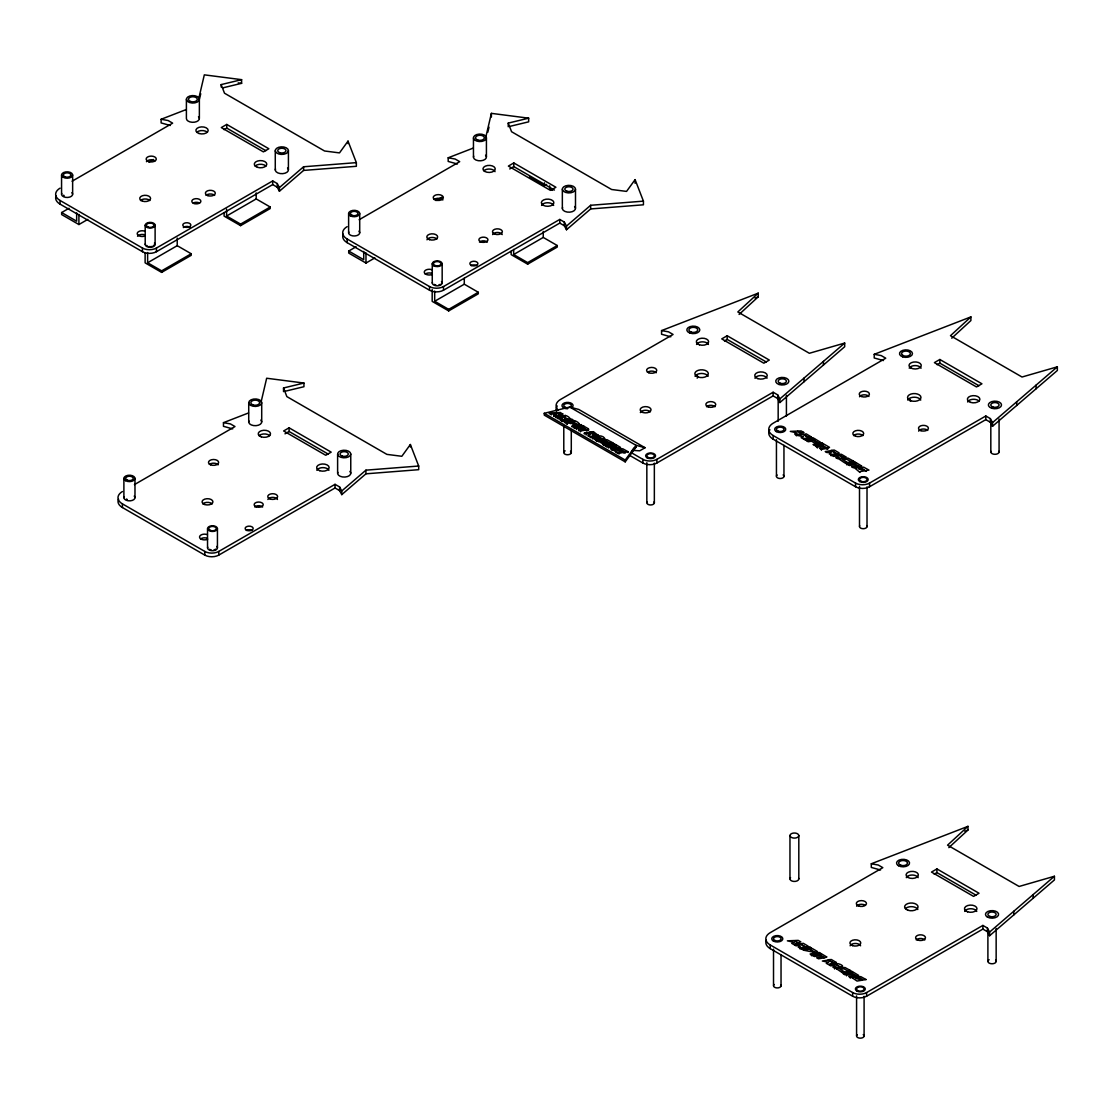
<?xml version="1.0" encoding="UTF-8"?>
<svg xmlns="http://www.w3.org/2000/svg" width="1113" height="1113" viewBox="0 0 1113 1113"><rect width="100%" height="100%" fill="white"/><g stroke="black" fill="none" stroke-linecap="round" stroke-linejoin="round"><path stroke-width="1.5" d="M562.413 419.225L561.286 417.472L558.058 418.001L556.277 416.972L556.277 417.834M198.768 98.542L204.319 74.849L241.604 79.663L241.604 83.322L222.753 87.871M199.561 98.82L200.743 93.742M261.11 401.932L266.661 378.239L303.946 383.053L303.946 386.712L285.095 391.261M485.825 137.052L491.389 113.359L528.661 118.173L528.661 121.832L509.824 126.381M487.814 132.252L489.01 127.174M562.635 415.914L568.353 420.074C572.903 419.392 567.421 415.636 565.293 415.469L562.635 415.914L562.635 416.763L566.92 419.253M573.306 422.94L577.605 425.416C582.155 424.721 576.673 420.964 574.545 420.811L571.873 421.257L571.873 422.105M588.554 430.23L588.443 428.825L583.782 426.154L581.125 426.599L585.41 429.924M598.168 435.336L593.382 431.691L590.307 431.9L590.307 432.748M604.721 439.552C605.249 436.379 599.754 435.392 597.278 435.92L597.278 436.783L603.691 439.969M619.468 449.082L620.498 448.664L620.372 447.273L615.726 444.588L613.068 445.033L617.353 448.372M605.124 440.845L601.952 441.388L601.952 442.237L605.124 441.708L605.124 440.845L603.343 439.816L598.363 441.138L603.19 444.059L605.82 443.628L605.82 444.477M620.915 450.821L619.12 448.929L614.139 450.25L619.023 453.2L624.115 452.365L624.115 453.214M60.074 188.153A15.095 8.709 0 0 0 60.074 200.479L142.464 248.046A9.878 5.704 0 0 0 156.432 248.046L272.699 180.932L277.262 183.562L277.262 187.221L279.419 191.241L303.599 170.428L356.355 166.296L356.355 162.637L348.021 141.114L339.493 152.898L324.551 150.992L224.506 93.214L221.181 84.588L241.604 79.663M122.416 491.543A15.095 8.709 0 0 0 122.416 503.869L204.792 551.436A9.878 5.704 0 0 0 218.774 551.436L335.041 484.322L339.604 486.951L339.604 490.61L341.761 494.631L365.94 473.818L418.697 469.686L418.697 466.027L410.363 444.504L401.835 456.288L386.893 454.382L286.848 396.604L283.523 387.978L303.946 383.053M347.131 226.662A15.095 8.709 0 0 0 347.131 238.989L429.521 286.556A9.878 5.704 0 0 0 443.489 286.556L559.756 219.442L564.319 222.071L564.319 225.73L566.489 229.751L590.669 208.938L643.425 204.806L643.425 201.147L635.092 179.624L626.549 191.408L611.621 189.502L511.577 131.724L508.251 123.098L528.661 118.173M645.053 447.732L578.76 409.459L569.745 407.052L544.257 413.299L544.257 415.121L625.214 461.867L625.214 460.045L636.052 445.325L645.053 447.732L639.711 450.807L632.212 450.334M625.214 461.867L636.052 447.148L636.052 445.325L569.745 407.052M739.088 314.45L758.231 296.823L758.231 293.164L737.822 311.96L809.36 353.28L844.697 343.068L844.697 346.727L779.865 402.558L777.695 398.537L777.695 394.878L773.132 392.235L656.865 459.363A9.878 5.704 0 0 1 642.897 459.363L630.918 452.448M951.754 338.185L970.898 320.558L970.898 316.899L950.474 335.695L1022.026 377.015L1057.35 366.817L1057.35 370.476L992.518 426.293L990.361 422.272L990.361 418.613L985.798 415.984L869.531 483.098A9.878 5.704 0 0 1 855.563 483.098L773.173 435.531A15.095 8.709 0 0 1 773.173 423.204L885.753 358.205L881.19 355.576L874.22 354.324L874.22 357.983L883.472 360.556M948.833 847.633L967.976 830.006L967.976 826.347L947.553 845.157L1019.105 886.463L1054.428 876.265L1054.428 879.924L989.596 935.741L987.44 931.72L987.44 928.061L982.876 925.432L866.61 992.559A9.878 5.704 0 0 1 852.641 992.559L770.252 944.979A15.095 8.709 0 0 1 770.252 932.652L882.832 867.667L878.268 865.024L871.298 863.771L871.298 867.43L880.55 870.004M279.419 191.241L279.419 187.582L303.599 166.769L356.355 162.637M566.489 229.751L566.489 226.092L590.669 205.279L643.425 201.147M341.761 494.631L341.761 490.972L365.94 470.159L418.697 466.027M779.865 402.558L779.865 398.899L844.697 343.068M992.518 426.293L992.518 422.634L1057.35 366.817M989.596 935.741L989.596 932.082L1054.428 876.265M562.413 418.377L560.229 420.102L562.079 421.173L565.001 420.213L565.001 419.351L567.825 419.309L567.825 420.171M570.065 418.697L568.353 419.225M579.317 424.039L577.605 424.554L571.873 421.257M588.554 429.368L586.843 429.896L581.125 426.599M598.126 434.891L596.415 435.42L590.307 431.9M604.721 438.703L603.009 439.232L597.278 435.92M620.498 447.816L618.786 448.344L613.068 445.033M72.081 181.224L172.654 123.153L168.091 120.524L161.121 119.272L161.121 122.931L170.372 125.491M87.788 219.4L78.912 224.534L61.646 214.572L61.646 212.541L69.048 208.27M148.947 162.067L153.385 159.507M226.746 124.433L221.292 127.578L263.405 151.883L268.845 148.752L226.746 124.433L226.746 128.092L265.84 150.672M224.019 129.665L226.746 128.092M56.165 195.721A15.095 8.709 0 0 0 60.074 204.138L142.464 251.705A9.878 5.704 0 0 0 156.432 251.705L272.699 184.591L277.262 187.221M226.593 209.202L226.593 216.019L256.199 198.921L270.209 207.018L270.209 208.548L240.603 225.647L224.089 216.117L224.089 212.722M147.626 252.54L147.626 262.765L177.217 245.681L191.227 253.764L191.227 255.308L161.635 272.393L145.121 262.863L145.121 252.707M226.593 216.019L240.603 224.103L270.209 207.018M147.626 262.765L161.635 270.849L191.227 253.764M359.137 219.734L459.711 161.663L455.147 159.034L448.191 157.782L448.191 161.441L457.429 164.001M374.858 257.91L365.982 263.044L348.717 253.082L348.717 251.051L356.118 246.78M436.018 200.577L441.931 197.154M513.803 162.943L508.363 166.087L550.462 190.393L555.916 187.262L513.803 162.943L513.803 166.602L554.413 190.045M509.726 168.953L513.803 166.602M529.371 176.981L544.452 185.69L546.622 184.438M343.235 234.231A15.095 8.709 0 0 0 347.131 242.648L429.521 290.215A9.878 5.704 0 0 0 443.489 290.215L559.756 223.101L564.319 225.73M513.663 249.409L513.663 254.529L543.255 237.431L557.265 245.528L557.265 247.058L527.659 264.157L511.159 254.627L511.159 251.232M434.682 291.05L434.682 301.275L464.288 284.191L478.298 292.274L478.298 293.818L448.692 310.903L432.178 301.373L432.178 289.533M134.423 484.614L234.996 426.543L230.433 423.914L223.463 422.662L223.463 426.321L232.714 428.881M513.663 254.529L527.659 262.612L557.265 245.528M434.682 301.275L448.692 309.358L478.298 292.274M289.088 427.823L283.634 430.968L325.747 455.273L331.187 452.142L289.088 427.823L289.088 431.482L328.182 454.062M284.998 433.833L289.088 431.482M118.507 499.111A15.095 8.709 0 0 0 122.416 507.528L204.792 555.095A9.878 5.704 0 0 0 218.774 555.095L335.041 487.981L339.604 490.61M727.179 335.75L721.739 338.895L763.852 363.2L769.292 360.056L727.179 335.75L727.179 339.409L766.287 361.989M724.466 340.981L727.179 339.409M633.38 448.692L636.052 447.148M629.415 455.245L642.897 463.022A9.878 5.704 0 0 0 656.865 463.022L773.132 395.894L777.695 398.537M939.845 359.485L934.391 362.629L976.504 386.948L981.944 383.804L939.845 359.485L939.845 363.144L978.939 385.724M937.118 364.716L939.845 363.144M769.904 429.688A15.095 8.709 0 0 0 773.173 439.19L855.563 486.757A9.878 5.704 0 0 0 869.531 486.757L985.798 419.643L990.361 422.272M936.923 868.933L931.484 872.077L973.583 896.396L979.023 893.252L936.923 868.933L936.923 872.592L976.018 895.172M934.197 874.164L936.923 872.592M766.342 940.221A15.095 8.709 0 0 0 770.252 948.638L852.641 996.218A9.878 5.704 0 0 0 866.61 996.218L982.876 929.091L987.44 931.72M565.001 419.351L562.079 420.324L560.229 419.253M592.297 436.769L595.886 436.366L595.886 435.517L590.14 436.533L588.262 435.447L588.262 436.296M161.121 119.272L186.205 109.561M448.191 157.782L473.275 148.071M223.463 422.662L248.547 412.951M670.805 336.808L661.567 334.248L661.567 330.589L758.231 293.164M755.045 298.061L758.231 296.823M874.22 354.324L970.898 316.899M871.298 863.771L967.976 826.347M964.79 831.244L967.976 830.006M553.718 416.359L553.718 415.497L555.596 416.582L560.242 414.94L560.242 415.789M558.698 416.345L555.596 417.445L555.596 416.582M796.532 434.988L801.179 433.333L797.284 431.093L790.3 431.385L797.228 432.999L794.654 433.903L796.532 435.837M798.258 942.781L793.611 944.436L791.733 943.351L794.306 942.447L787.378 940.833L794.362 940.541L798.258 943.643M560.66 414.787L562.802 414.036L560.66 415.636L556.987 412.659L559.436 414.926M798.675 942.628L800.804 941.876L798.216 940.388L795.002 940.513L798.675 943.49M553.718 415.497L556.291 414.593L556.291 415.455L555.109 413.911L551.255 414.078L549.363 412.979L549.363 413.841M588.262 435.447L590.502 434.446L584.339 433.18L584.339 434.028M588.165 430.467L586.843 430.745L586.843 429.896M836.809 453.909L831.091 450.612L825.262 451.572L827.056 452.601L830.27 452.073L831.411 452.977L829.199 453.84L831.077 454.925L833.999 453.965L836.809 453.909L836.809 454.772M805.826 947.163L800.108 943.852L794.279 944.826L796.073 945.855L799.287 945.327L800.428 946.217L798.23 947.107L800.094 948.179L803.016 947.205L805.826 947.163L805.826 948.012M556.277 416.972L562.093 416.012L567.825 419.309M562.872 421.632L562.872 420.784L568.687 419.81L570.482 420.839L570.482 421.702L567.56 422.189M569.216 420.575L569.216 419.726L571.887 419.281L573.668 421.159M562.872 420.784L564.653 421.813L570.482 420.839M569.216 419.726L571.011 420.756L573.668 420.311M565.515 422.314L567.31 424.192L565.515 422.314L571.345 421.34L577.063 424.651L577.063 425.5L573.39 425.319M572.11 426.975L572.11 426.112L577.939 425.152L579.72 427.03L577.939 425.152M578.468 425.055L580.249 426.947L578.468 425.055L581.139 424.61L582.92 426.502M572.11 426.112L573.905 427.155L579.72 426.182M580.249 426.084L582.92 425.653M574.767 428.505L574.767 427.656L580.596 426.682L582.377 428.575M575.351 427.768L578.273 427.281M574.767 427.656L576.548 428.686L582.377 427.712M578.704 430.773L578.704 429.924L584.534 428.95L586.314 430.842M578.704 429.924L580.485 430.954L586.314 429.994M584.339 433.18L590.154 432.206L595.886 435.517M590.933 437.84L590.933 436.978L596.749 436.018L602.481 440.178L596.749 436.018M601.02 440.414L596.651 441.138L594.871 439.259L596.651 440.289L602.481 439.315M603.872 440.581L603.872 439.732L609.534 443.002L612.206 442.557L612.206 443.405M604.053 444.56L609.882 443.586L611.663 445.478L605.834 446.452L604.053 444.56L604.053 445.409M610.411 443.503L613.082 443.057L614.863 444.936L612.192 445.381L610.411 443.503L610.411 444.351M605.834 445.59L611.663 444.63M612.192 444.532L614.863 444.087M606.71 446.953L606.71 446.09L612.54 445.13L614.32 447.009L612.54 445.13M606.71 446.09L608.491 447.12L614.32 446.16M609.952 447.732L612.86 447.259M610.647 448.372L612.428 450.25L610.647 448.372L616.477 447.398L618.258 449.29M612.428 449.402L618.258 448.428M613.889 450.014L616.797 449.527M620.915 449.958L617.757 450.487L619.899 451.725L622.334 451.322L622.334 452.184M628.052 451.697L622.807 448.803L619.663 448.845L625.381 452.142L628.052 451.697L628.052 452.56M811.405 439.245L805.589 440.205L803.795 439.176L809.624 438.216L811.405 440.094M811.934 439.148L814.605 438.703L812.824 437.673L810.153 438.119L811.934 440.011M817.999 443.044L812.281 439.746L806.452 440.706L808.233 441.75L811.46 441.207L814.591 442.974L817.999 443.044L817.999 443.906M812.81 439.649L815.467 439.204L820.351 442.153L818.528 442.96L812.81 439.649L812.81 440.511M817.485 447.078L823.314 446.118L821.519 445.089L815.704 446.049L817.485 447.941M827.251 448.386L825.456 447.356L819.641 448.33L821.422 449.36L827.251 448.386L827.251 449.249M852.6 463.022L850.805 461.992L844.99 462.952L846.77 463.996L852.6 463.022L852.6 463.871M853.128 462.925L855.786 462.493L854.005 461.45L851.348 461.895L853.128 463.787M866.317 470.549L868.975 470.103L863.744 467.21L860.586 467.237L866.317 471.397M811.906 954.996L817.735 954.036L815.94 953.006L810.125 953.966L811.906 955.858M818.264 953.938L820.935 953.493L819.14 952.464L816.483 952.909L818.264 954.801M840.482 967.169L834.764 963.858L828.935 964.832L830.729 965.861L833.943 965.333L836.1 966.571L832.872 967.1L834.667 968.129L840.482 967.169L840.482 968.018M843.849 973.444L849.678 972.47L847.883 971.44L842.068 972.414L843.849 974.292M850.207 972.386L852.878 971.941L851.083 970.912L848.426 971.357L850.207 973.235M844.725 973.945L850.541 972.971L852.335 974L846.506 974.974L844.725 973.945L844.725 974.793M851.069 972.887L853.741 972.442L858.624 975.391L856.801 976.184L851.069 972.887L851.069 973.736M850.443 977.242L856.273 976.282L854.478 975.252L848.663 976.212L850.443 978.104M562.441 419.1L561.286 418.321L558.058 418.864L558.058 418.001M567.31 423.343L570.524 422.815L573.654 424.582L577.063 424.651M590.933 436.978L592.714 438.007L595.942 437.479L598.084 438.717L594.871 439.259M603.872 439.732L607.03 439.705L612.206 442.557M859.959 471.606L865.051 470.757L858.68 468.879L861.838 468.364L860.057 467.335L855.187 468.378L859.959 472.455M827.78 448.302L829.533 447.356L824.719 444.546L822.048 444.991L827.78 449.151M837.352 453.826L839.105 452.88L834.305 450.083L831.244 450.292L838.033 454.563M806.369 947.066L808.121 946.133L803.308 943.323L800.637 943.768L806.369 947.928M815.606 952.408L817.373 951.476L812.56 948.666L809.888 949.097L816.288 953.159M815.078 952.505L803.53 950.168L809.36 949.194L815.078 953.354M841.025 967.072C846.186 966.307 837.379 962.508 835.293 963.775L841.025 967.934M549.363 412.979L556.347 412.686L560.242 414.94M556.987 412.659L560.215 412.533L562.802 414.036M238.21 82.891L241.604 83.322M661.567 330.589L668.523 331.841L673.087 334.47L560.507 399.47A15.095 8.709 0 0 0 558.114 409.987M552.577 190.379L549.683 188.709L549.683 185.857M348.717 251.051L363.728 259.719L363.728 251.427M591.532 433.458L595.191 435.573M605.291 441.402L609.534 443.85L609.534 443.002M621.082 450.515L624.115 452.365M566.392 419.337L562.093 416.012M572.778 423.023L577.063 425.5M555.109 413.911L556.291 414.593M601.952 441.388L605.82 443.628M615.545 452.045L617.868 453.381M544.257 413.299L625.214 460.045M61.646 212.541L76.658 221.209L76.658 212.917M990.361 418.613L992.518 422.634M777.695 394.878L779.865 398.899M987.44 928.061L989.596 932.082M564.319 222.071L566.489 226.092M277.262 183.562L279.419 187.582M339.604 486.951L341.761 490.972M1036.078 385.126L1036.078 388.785M1033.156 894.588L1033.156 898.247M1016.698 401.821L1016.698 405.48M1013.776 911.269L1013.776 914.928M999.071 419.003L999.071 451.934M996.149 928.451L996.149 961.382M990.82 420.728L990.82 451.934M987.899 931.915L987.899 961.382M985.798 415.984L985.798 419.643M982.876 925.432L982.876 929.091M869.531 483.098L869.531 486.757M867.013 486.868L867.013 526.727M866.61 992.559L866.61 996.218M864.091 996.316L864.091 1036.175M859.5 486.464L859.5 526.324M856.801 976.184L856.801 977.047M856.579 995.912L856.579 1035.772M855.563 483.098L855.563 486.757M852.641 992.559L852.641 996.218M846.77 463.996L846.77 464.844M846.506 974.974L846.506 975.823M834.667 968.129L834.667 968.992M831.077 454.925L831.077 455.774M823.425 361.391L823.425 365.05M821.422 449.36L821.422 450.209M818.528 442.96L818.528 443.809M812.281 439.746L812.281 440.595M804.045 378.072L804.045 381.731M800.094 948.179L800.094 949.027M798.814 835.557A4.424 2.56 0 0 1 792.178 837.769A4.424 2.56 0 0 1 792.178 833.345A4.424 2.56 0 0 1 798.814 835.557L798.814 878.88M789.966 835.557L789.966 878.88M786.418 395.254L786.418 416.053M783.955 445.339L783.955 476.531M781.034 954.787L781.034 985.993M778.168 398.732L778.168 421.257M776.443 439.691L776.443 476.086M773.521 949.139L773.521 985.534M773.132 392.235L773.132 395.894M773.173 435.531L773.173 439.19M770.252 944.979L770.252 948.638M656.865 459.363L656.865 463.022M654.347 463.133L654.347 502.993M646.834 462.716L646.834 502.575M642.897 459.363L642.897 463.022M635.092 179.624L635.092 183.283M625.381 452.142L625.381 452.991M619.899 451.725L619.899 452.588M619.023 453.2L619.023 454.062M618.786 448.344L618.786 449.193M616.477 447.398L616.477 448.247M615.726 444.588L615.726 445.45M614.251 449.986L614.251 450.835M613.082 443.057L613.082 443.906M609.882 443.586L609.882 444.449M608.491 447.12L608.491 447.983M603.19 444.059L603.19 444.908M603.009 439.232L603.009 440.08M598.474 440.873L598.474 441.722M596.651 440.289L596.651 441.138M596.415 435.42L596.415 436.282M595.942 437.479L595.942 438.341L592.714 438.87L592.714 438.007M593.382 431.691L593.382 432.54M593.062 435.559L593.062 436.407M590.669 205.279L590.669 208.938M590.14 436.533L590.14 437.381M589.347 433.68L589.347 434.529M586.12 434.209L586.12 435.058M584.534 428.95L584.534 429.813M583.782 426.154L583.782 427.002M581.139 424.61L581.139 425.472M580.596 426.682L580.596 427.545M580.485 430.954L580.485 431.816M577.605 424.554L577.605 425.416M576.548 428.686L576.548 429.535M575.491 189.14A6.581 3.798 0 0 1 565.627 192.424A6.581 3.798 0 0 1 565.627 185.857A6.581 3.798 0 0 1 575.491 189.14L575.491 208.395M574.545 420.811L574.545 421.66M573.905 427.155L573.905 428.004M571.887 419.281L571.887 420.13M571.345 421.34L571.345 422.203M571.289 430.272L571.289 452.796M571.011 420.756L571.011 421.604M570.524 422.815L570.524 423.663M568.687 419.81L568.687 420.672M565.293 415.469L565.293 416.332M564.653 421.813L564.653 422.662M563.79 426.349L563.79 452.351M562.343 189.14L562.343 208.395M562.079 420.324L562.079 421.173M561.286 417.472L561.286 418.321M560.215 412.533L560.215 413.396M559.756 219.442L559.756 223.101M556.347 412.686L556.347 413.549M551.255 414.078L551.255 414.926M544.452 182.838L544.452 185.69M543.255 231.434L543.255 237.431M527.659 262.612L527.659 264.157M508.251 123.098L508.251 126.757M491.389 113.359L491.389 117.018M486.423 137.817A6.483 3.742 0 0 1 476.698 141.059A6.483 3.742 0 0 1 476.698 134.576A6.483 3.742 0 0 1 486.423 137.817L486.423 157.072M473.456 137.817L473.456 157.072M464.288 278.18L464.288 284.191M448.692 309.358L448.692 310.903M443.489 286.556L443.489 290.215M442.167 263.739L442.167 282.994M432.261 263.739L432.261 282.994M429.521 286.556L429.521 290.215M410.363 444.504L410.363 446.953M365.982 252.929L365.982 263.044M365.94 470.159L365.94 473.818M359.708 213.515L359.708 232.77M350.762 454.021A6.581 3.798 0 0 1 340.898 457.304A6.581 3.798 0 0 1 340.898 450.737A6.581 3.798 0 0 1 350.762 454.021L350.762 473.275M348.619 213.529L348.619 232.798M348.021 141.114L348.021 143.563M347.131 238.989L347.131 242.648M337.615 454.021L337.615 473.275M335.041 484.322L335.041 487.981M303.599 166.769L303.599 170.428M288.42 150.631A6.581 3.798 0 0 1 278.556 153.914A6.581 3.798 0 0 1 278.556 147.347A6.581 3.798 0 0 1 288.42 150.631L288.42 169.886M283.523 387.978L283.523 391.637M275.273 150.631L275.273 169.886M272.699 180.932L272.699 184.591M261.708 402.697L261.708 421.952M256.199 192.925L256.199 198.921M248.728 402.697L248.728 421.952M240.603 224.103L240.603 225.647M221.181 84.588L221.181 87.037M218.774 551.436L218.774 555.095M217.438 528.619A4.953 2.866 0 0 1 210.009 531.096A4.953 2.866 0 0 1 210.009 526.143A4.953 2.866 0 0 1 217.438 528.619L217.438 547.874M207.533 528.619L207.533 547.874M204.792 551.436L204.792 555.095M199.366 99.307A6.483 3.742 0 0 1 189.641 102.549A6.483 3.742 0 0 1 189.641 96.066A6.483 3.742 0 0 1 199.366 99.307L199.366 118.562M186.4 99.307L186.4 118.562A6.483 3.742 0 0 0 194.552 122.18A6.483 3.742 0 0 0 198.49 116.698M177.217 238.057L177.217 245.681M161.635 270.849L161.635 272.393M156.432 248.046L156.432 251.705M155.11 225.229A4.953 2.866 0 0 1 147.681 227.706A4.953 2.866 0 0 1 147.681 222.753A4.953 2.866 0 0 1 155.11 225.229L155.11 244.484M145.205 225.229L145.205 244.484M142.464 248.046L142.464 251.705M134.979 478.395L134.979 497.65M123.891 478.409L123.891 497.678M122.416 503.869L122.416 507.528M78.912 214.419L78.912 224.534M72.637 175.005L72.637 194.26M61.563 175.019L61.563 194.288M60.074 200.479L60.074 204.138M906.302 877.656A6.135 3.534 0 0 1 912.215 875.027A6.135 3.534 0 0 1 918.142 877.656M964.693 911.422A6.247 3.603 0 0 1 970.731 908.737A6.247 3.603 0 0 1 976.769 911.422M856.62 906.205A5.064 2.922 0 0 1 865.26 905.3M916.236 939.901A4.953 2.866 0 0 1 924.82 939.901M850.109 945.786A5.426 3.13 0 0 1 855.341 943.462A5.426 3.13 0 0 1 860.586 945.786M905.509 908.598A6.72 3.882 0 0 1 912.201 906.692A6.72 3.882 0 0 1 917.822 909.53M995.606 960.185A4.132 2.379 0 0 1 994.396 963.329A4.132 2.379 0 0 1 988.859 962.912A4.132 2.379 0 0 1 989.109 959.698M863.243 1034.589A3.77 2.184 0 0 1 862.978 1037.525A3.77 2.184 0 0 1 857.886 1037.636A3.77 2.184 0 0 1 857.26 1034.714M780.728 984.866A3.77 2.184 0 0 1 776.888 987.927A3.77 2.184 0 0 1 774.217 984.49M798.661 878.227A4.424 2.56 0 0 1 793.806 881.426A4.424 2.56 0 0 1 790.55 877.614M909.224 368.208A6.135 3.534 0 0 1 915.136 365.579A6.135 3.534 0 0 1 921.063 368.208M967.614 401.96A6.247 3.603 0 0 1 972.832 399.317A6.247 3.603 0 0 1 979.064 401.097M859.542 396.757A5.064 2.922 0 0 1 864.064 394.823A5.064 2.922 0 0 1 868.905 396.492M918.67 431.148A4.953 2.866 0 0 1 922.802 429.048A4.953 2.866 0 0 1 927.741 430.453M853.574 435.573A5.426 3.13 0 0 1 862.965 435.573M907.763 400.082A6.72 3.882 0 0 1 914.246 397.202A6.72 3.882 0 0 1 920.743 400.082M998.931 451.308A4.132 2.379 0 0 1 994.952 454.313A4.132 2.379 0 0 1 990.96 451.308M909.808 399.33A4.424 2.56 0 0 1 910.253 401.264M866.679 525.614A3.77 2.184 0 0 1 863.382 528.703A3.77 2.184 0 0 1 859.709 525.767M783.121 474.931A3.77 2.184 0 0 1 782.829 477.88A3.77 2.184 0 0 1 777.723 477.964A3.77 2.184 0 0 1 777.138 475.028M259.079 435.684A6.135 3.534 0 0 1 269.694 435.684M316.857 470.298A6.247 3.603 0 0 1 322.895 467.627A6.247 3.603 0 0 1 328.933 470.298M209.397 464.413A5.064 2.922 0 0 1 218.148 464.831M267.899 499.473A4.953 2.866 0 0 1 272.685 497.358A4.953 2.866 0 0 1 277.471 499.473M254.766 506.999A4.535 2.616 0 0 1 262.612 506.999M246.321 530.47A4.007 2.309 0 0 1 251.997 530.47M200.493 538.998A4.953 2.866 0 0 1 207.421 538.358M202.803 503.911A5.426 3.13 0 0 1 212.207 503.911M207.63 539.235A4.953 2.866 0 0 1 200.952 539.012A4.953 2.866 0 0 1 200.771 535.144A4.953 2.866 0 0 1 207.421 534.699M349.885 471.383A6.581 3.798 0 0 1 345.044 477.046A6.581 3.798 0 0 1 337.837 472.302M260.832 420.088A6.483 3.742 0 0 1 256.073 425.667A6.483 3.742 0 0 1 248.95 420.978M134.228 496.05A5.537 3.2 0 0 1 130.179 500.836A5.537 3.2 0 0 1 124.086 496.843M127.23 499.431A3.77 2.184 0 0 1 126.506 499.027M216.785 546.441A4.953 2.866 0 0 1 213.139 550.712A4.953 2.866 0 0 1 207.714 547.137M215.574 549.14A3.77 2.184 0 0 1 214.058 549.85M211.178 549.919A3.77 2.184 0 0 1 209.578 549.266M483.793 170.804A6.135 3.534 0 0 1 489.901 169.065A6.135 3.534 0 0 1 495.035 171.666M541.572 205.418A6.247 3.603 0 0 1 547.61 202.747A6.247 3.603 0 0 1 553.648 205.418M434.112 199.533A5.064 2.922 0 0 1 442.863 199.95M492.628 234.593A4.953 2.866 0 0 1 497.414 232.478A4.953 2.866 0 0 1 502.2 234.593M479.48 242.119A4.535 2.616 0 0 1 487.341 242.119M471.049 265.59A4.007 2.309 0 0 1 476.712 265.59M425.222 274.118A4.953 2.866 0 0 1 432.136 273.478M426.989 239.796A5.426 3.13 0 0 1 431.524 237.5A5.426 3.13 0 0 1 436.922 239.031M432.359 274.355A4.953 2.866 0 0 1 425.681 274.132A4.953 2.866 0 0 1 425.486 270.264A4.953 2.866 0 0 1 432.136 269.819M574.6 206.503A6.581 3.798 0 0 1 569.773 212.166A6.581 3.798 0 0 1 562.566 207.421M485.56 155.208A6.483 3.742 0 0 1 480.788 160.787A6.483 3.742 0 0 1 473.679 156.098M358.956 231.17A5.537 3.2 0 0 1 354.908 235.956A5.537 3.2 0 0 1 348.8 231.963M441.499 281.561A4.953 2.866 0 0 1 437.868 285.832A4.953 2.866 0 0 1 432.428 282.257M440.289 284.26A3.77 2.184 0 0 1 438.786 284.97M435.893 285.039A3.77 2.184 0 0 1 434.307 284.385M696.557 344.46A6.135 3.534 0 0 1 702.484 341.844A6.135 3.534 0 0 1 708.411 344.46M754.962 378.225A6.247 3.603 0 0 1 760.986 375.554A6.247 3.603 0 0 1 767.024 378.225M647.488 372.34A5.064 2.922 0 0 1 656.239 372.758M706.505 406.718A4.953 2.866 0 0 1 715.075 406.718M640.365 412.589A5.426 3.13 0 0 1 644.9 410.294A5.426 3.13 0 0 1 650.298 411.838M556.611 411.546A15.095 8.709 0 0 1 557.237 405.953M567.56 408.791A5.537 3.2 0 0 1 562.176 404.77A5.537 3.2 0 0 1 570.287 402.809A5.537 3.2 0 0 1 571.47 407.845M695.096 376.347A6.72 3.882 0 0 1 701.593 373.467A6.72 3.882 0 0 1 708.077 376.347M697.155 375.582A4.424 2.56 0 0 1 697.155 378.142M654.027 501.88A3.77 2.184 0 0 1 650.729 504.968A3.77 2.184 0 0 1 647.056 502.033M570.468 451.196A3.77 2.184 0 0 1 569.912 454.257A3.77 2.184 0 0 1 564.611 453.951A3.77 2.184 0 0 1 565.154 450.876M196.737 132.294A6.135 3.534 0 0 1 207.352 132.294M255.141 166.046A6.247 3.603 0 0 1 265.965 166.046M146.443 161.705A5.064 2.922 0 0 1 155.083 160.801M206.058 195.401A4.953 2.866 0 0 1 214.642 195.401M193.133 203.067A4.535 2.616 0 0 1 199.561 203.067M183.339 227.567A4.007 2.309 0 0 1 190.281 227.567M137.539 236.262A4.953 2.866 0 0 1 145.08 234.968M140.475 200.521A5.426 3.13 0 0 1 149.865 200.521M145.288 235.845A4.953 2.866 0 0 1 138.61 235.622A4.953 2.866 0 0 1 138.429 231.754A4.953 2.866 0 0 1 145.08 231.309M287.544 167.993A6.581 3.798 0 0 1 282.702 173.656A6.581 3.798 0 0 1 275.495 168.912M71.886 192.66A5.537 3.2 0 0 1 67.837 197.446A5.537 3.2 0 0 1 61.744 193.453M64.164 195.651A3.77 2.184 0 0 1 63.65 195.165M154.443 243.051A4.953 2.866 0 0 1 150.798 247.323A4.953 2.866 0 0 1 145.372 243.747M153.691 245.25A3.77 2.184 0 0 1 153.232 245.75M151.716 246.46A3.77 2.184 0 0 1 148.836 246.53M147.25 245.876A3.77 2.184 0 0 1 146.721 245.389M803.363 436.644L801.151 437.659L803.002 438.731L808.748 437.715L803.03 434.404L797.2 435.378L803.363 436.644M828.503 962.3L826.277 963.288L828.155 964.373L833.901 963.357L828.169 960.06L822.354 961.02L828.503 962.3M811.113 436.825L809.29 437.618L803.558 434.32L806.229 433.875L811.113 436.825M845.755 456.831L843.932 457.624L838.214 454.327L841.372 454.285L845.755 456.831M861.545 465.944L859.723 466.737L853.991 463.439L856.662 462.994L861.545 465.944M826.681 956.943L824.858 957.75L819.14 954.439L821.797 953.994L826.681 956.943M836.253 962.467L834.43 963.274L828.322 959.74L831.383 959.531L836.253 962.467M839.411 459.266L844.113 462.452L846.756 462.02L842.875 459.78L846.061 459.252L844.28 458.222L839.411 459.266M836.489 968.727L841.191 971.913L843.835 971.468L839.953 969.228L843.139 968.7L841.358 967.67L836.489 968.727M852.266 977.826L857.038 981.054L862.13 980.205L855.758 978.341L858.916 977.812L857.135 976.783L852.266 977.826M803.725 432.428L801.597 433.18L797.924 431.065L801.137 430.94L803.725 432.428M818.862 443.544L813.047 444.518L814.827 445.548L820.657 444.588L818.862 443.544M822.062 443.016L819.405 443.461L821.185 444.49L823.857 444.045L822.062 443.016M837.686 454.41L831.856 455.384L833.651 456.413L836.865 455.885L839.021 457.123L835.793 457.652L837.588 458.681L843.404 457.721L837.686 454.41M853.142 460.949L850.471 461.394L844.809 458.125L847.967 458.097L853.142 460.949M853.462 463.523L847.647 464.497L849.428 465.526L855.243 464.552L853.462 463.523M857.4 465.791L851.584 466.764L853.365 467.794L859.194 466.834L857.4 465.791M806.702 947.664L800.873 948.624L802.668 949.667L808.483 948.693L806.702 947.664M809.902 947.121L807.231 947.566L809.012 948.596L811.683 948.165L809.902 947.121M818.598 954.537L812.782 955.497L814.563 956.526L820.392 955.566L818.598 954.537M822.535 956.804L816.719 957.778L818.5 958.808L824.33 957.834L822.535 956.804M850.221 970.411L847.55 970.842L841.887 967.573L845.045 967.545L850.221 970.411M866.053 979.551L863.396 979.997L857.664 976.685L860.822 976.658L866.053 979.551M907.888 877.42A6.135 3.534 0 0 0 918.142 875.834A6.135 3.534 0 0 0 910.629 871.493A6.135 3.534 0 0 0 907.888 877.42M967.6 911.811A6.247 3.603 0 0 0 976.977 908.695A6.247 3.603 0 0 0 967.6 905.565A6.247 3.603 0 0 0 967.6 911.811M858.513 905.94A5.064 2.922 0 0 0 866.457 903.77A5.064 2.922 0 0 0 859.236 900.89A5.064 2.922 0 0 0 858.513 905.94M918.044 940.151A4.953 2.866 0 0 0 925.473 937.675A4.953 2.866 0 0 0 918.044 935.198A4.953 2.866 0 0 0 918.044 940.151M852.628 945.647A5.426 3.13 0 0 0 860.766 942.934A5.426 3.13 0 0 0 852.628 940.221A5.426 3.13 0 0 0 852.628 945.647M989.958 916.458A4.132 2.379 0 0 0 996.149 914.399A4.132 2.379 0 0 0 989.958 912.326A4.132 2.379 0 0 0 989.958 916.458M987.384 917.07A6.581 3.798 0 0 0 998.375 915.373A6.581 3.798 0 0 0 990.32 910.726A6.581 3.798 0 0 0 987.384 917.07M898.469 865.719A6.483 3.742 0 0 0 909.321 864.036A6.483 3.742 0 0 0 901.377 859.445A6.483 3.742 0 0 0 898.469 865.719M773.368 941.042A5.537 3.2 0 0 0 782.634 939.595A5.537 3.2 0 0 0 775.817 935.685A5.537 3.2 0 0 0 773.368 941.042M775.065 940.541A3.77 2.184 0 0 0 781.034 938.996A3.77 2.184 0 0 0 775.733 936.784A3.77 2.184 0 0 0 775.065 940.541M856.829 991.015A4.953 2.866 0 0 0 865.121 989.735A4.953 2.866 0 0 0 859.055 986.229A4.953 2.866 0 0 0 856.829 991.015M858.137 990.765A3.77 2.184 0 0 0 864.091 989.193A3.77 2.184 0 0 0 858.763 987.008A3.77 2.184 0 0 0 858.137 990.765M900.848 865.274A4.424 2.56 0 0 0 907.485 863.062A4.424 2.56 0 0 0 900.848 860.85A4.424 2.56 0 0 0 900.848 865.274M907.971 910.239A6.72 3.882 0 0 0 918.044 906.886A6.72 3.882 0 0 0 907.971 903.519A6.72 3.882 0 0 0 907.971 910.239M910.81 367.958A6.135 3.534 0 0 0 921.063 366.372A6.135 3.534 0 0 0 913.55 362.045A6.135 3.534 0 0 0 910.81 367.958M970.522 402.363A6.247 3.603 0 0 0 979.899 399.233A6.247 3.603 0 0 0 970.522 396.117A6.247 3.603 0 0 0 970.522 402.363M861.434 396.492A5.064 2.922 0 0 0 869.378 394.322A5.064 2.922 0 0 0 862.144 391.442A5.064 2.922 0 0 0 861.434 396.492M920.966 430.703A4.953 2.866 0 0 0 928.395 428.227A4.953 2.866 0 0 0 920.966 425.75A4.953 2.866 0 0 0 920.966 430.703M855.549 436.199A5.426 3.13 0 0 0 863.688 433.486A5.426 3.13 0 0 0 855.549 430.773A5.426 3.13 0 0 0 855.549 436.199M992.879 407.01A4.132 2.379 0 0 0 999.071 404.937A4.132 2.379 0 0 0 992.879 402.878A4.132 2.379 0 0 0 992.879 407.01M991.655 408.234A6.581 3.798 0 0 0 1001.519 404.937A6.581 3.798 0 0 0 991.655 401.654A6.581 3.798 0 0 0 991.655 408.234M902.74 356.856A6.483 3.742 0 0 0 912.465 353.614A6.483 3.742 0 0 0 902.74 350.372A6.483 3.742 0 0 0 902.74 356.856M776.29 431.594A5.537 3.2 0 0 0 785.555 430.147A5.537 3.2 0 0 0 778.738 426.237A5.537 3.2 0 0 0 776.29 431.594M777.987 431.093A3.77 2.184 0 0 0 783.955 429.548A3.77 2.184 0 0 0 778.655 427.336A3.77 2.184 0 0 0 777.987 431.093M859.751 481.567A4.953 2.866 0 0 0 868.029 480.273A4.953 2.866 0 0 0 861.963 476.781A4.953 2.866 0 0 0 859.751 481.567M861.059 481.317A3.77 2.184 0 0 0 867.013 479.745A3.77 2.184 0 0 0 861.685 477.56A3.77 2.184 0 0 0 861.059 481.317M902.852 355.423A4.424 2.56 0 0 0 910.253 354.282A4.424 2.56 0 0 0 904.827 351.152A4.424 2.56 0 0 0 902.852 355.423M910.893 400.791A6.72 3.882 0 0 0 920.966 397.424A6.72 3.882 0 0 0 910.893 394.072A6.72 3.882 0 0 0 910.893 400.791M261.318 436.866A6.135 3.534 0 0 0 270.515 433.792A6.135 3.534 0 0 0 261.318 430.731A6.135 3.534 0 0 0 261.318 436.866M319.765 470.702A6.247 3.603 0 0 0 329.142 467.571A6.247 3.603 0 0 0 319.765 464.455A6.247 3.603 0 0 0 319.765 470.702M210.677 464.831A5.064 2.922 0 0 0 218.621 462.66A5.064 2.922 0 0 0 211.387 459.78A5.064 2.922 0 0 0 210.677 464.831M270.209 499.041A4.953 2.866 0 0 0 277.638 496.565A4.953 2.866 0 0 0 270.209 494.089A4.953 2.866 0 0 0 270.209 499.041M256.421 506.916A4.535 2.616 0 0 0 263.224 504.648A4.535 2.616 0 0 0 256.421 502.38A4.535 2.616 0 0 0 256.421 506.916M247.156 530.456A4.007 2.309 0 0 0 253.166 528.452A4.007 2.309 0 0 0 247.156 526.449A4.007 2.309 0 0 0 247.156 530.456M204.792 504.537A5.426 3.13 0 0 0 212.931 501.824A5.426 3.13 0 0 0 204.792 499.111A5.426 3.13 0 0 0 204.792 504.537M253.013 404.909A4.424 2.56 0 0 0 259.649 402.697A4.424 2.56 0 0 0 253.013 400.485A4.424 2.56 0 0 0 253.013 404.909M250.634 405.341A6.483 3.742 0 0 0 261.485 403.671A6.483 3.742 0 0 0 253.541 399.08A6.483 3.742 0 0 0 250.634 405.341M342.122 456.08A4.132 2.379 0 0 0 348.313 454.021A4.132 2.379 0 0 0 342.122 451.961A4.132 2.379 0 0 0 342.122 456.08M210.301 530.386A3.77 2.184 0 0 0 216.256 528.828A3.77 2.184 0 0 0 210.927 526.63A3.77 2.184 0 0 0 210.301 530.386M127.23 480.162A3.77 2.184 0 0 0 133.198 478.632A3.77 2.184 0 0 0 127.898 476.42A3.77 2.184 0 0 0 127.23 480.162M125.532 480.677A5.537 3.2 0 0 0 134.798 479.216A5.537 3.2 0 0 0 127.981 475.321A5.537 3.2 0 0 0 125.532 480.677M484.767 171.416A6.135 3.534 0 0 0 495.035 169.83A6.135 3.534 0 0 0 487.522 165.503A6.135 3.534 0 0 0 484.767 171.416M543.2 205.251A6.247 3.603 0 0 0 553.648 203.623A6.247 3.603 0 0 0 545.996 199.213A6.247 3.603 0 0 0 543.2 205.251M435.406 199.95A5.064 2.922 0 0 0 443.336 197.78A5.064 2.922 0 0 0 436.115 194.9A5.064 2.922 0 0 0 435.406 199.95M494.937 234.161A4.953 2.866 0 0 0 502.366 231.685A4.953 2.866 0 0 0 494.937 229.208A4.953 2.866 0 0 0 494.937 234.161M481.15 242.036A4.535 2.616 0 0 0 487.953 239.768A4.535 2.616 0 0 0 481.15 237.5A4.535 2.616 0 0 0 481.15 242.036M471.87 265.576A4.007 2.309 0 0 0 477.894 263.572A4.007 2.309 0 0 0 471.87 261.569A4.007 2.309 0 0 0 471.87 265.576M429.521 239.657A5.426 3.13 0 0 0 437.659 236.944A5.426 3.13 0 0 0 429.521 234.231A5.426 3.13 0 0 0 429.521 239.657M477.727 140.029A4.424 2.56 0 0 0 484.364 137.817A4.424 2.56 0 0 0 477.727 135.605A4.424 2.56 0 0 0 477.727 140.029M566.851 191.199A4.132 2.379 0 0 0 573.042 189.14A4.132 2.379 0 0 0 566.851 187.081A4.132 2.379 0 0 0 566.851 191.199M435.03 265.52A3.77 2.184 0 0 0 440.971 263.948A3.77 2.184 0 0 0 435.642 261.75A3.77 2.184 0 0 0 435.03 265.52M433.708 265.757A4.953 2.866 0 0 0 442 264.477A4.953 2.866 0 0 0 435.934 260.971A4.953 2.866 0 0 0 433.708 265.757M351.945 215.282A3.77 2.184 0 0 0 357.913 213.752A3.77 2.184 0 0 0 352.626 211.54A3.77 2.184 0 0 0 351.945 215.282M350.261 215.797A5.537 3.2 0 0 0 359.527 214.336A5.537 3.2 0 0 0 352.71 210.44A5.537 3.2 0 0 0 350.261 215.797M699.423 344.793A6.135 3.534 0 0 0 708.619 341.719A6.135 3.534 0 0 0 699.423 338.658A6.135 3.534 0 0 0 699.423 344.793M757.87 378.629A6.247 3.603 0 0 0 767.247 375.498A6.247 3.603 0 0 0 757.87 372.382A6.247 3.603 0 0 0 757.87 378.629M648.782 372.758A5.064 2.922 0 0 0 656.712 370.587A5.064 2.922 0 0 0 649.491 367.707A5.064 2.922 0 0 0 648.782 372.758M708.313 406.955A4.953 2.866 0 0 0 715.742 404.478A4.953 2.866 0 0 0 708.313 402.002A4.953 2.866 0 0 0 708.313 406.955M642.897 412.464A5.426 3.13 0 0 0 651.035 409.751A5.426 3.13 0 0 0 642.897 407.038A5.426 3.13 0 0 0 642.897 412.464M780.227 383.262A4.132 2.379 0 0 0 786.418 381.203A4.132 2.379 0 0 0 780.227 379.143A4.132 2.379 0 0 0 780.227 383.262M779.003 384.486A6.581 3.798 0 0 0 788.867 381.203A6.581 3.798 0 0 0 779.003 377.919A6.581 3.798 0 0 0 779.003 384.486M690.074 333.121A6.483 3.742 0 0 0 699.813 329.879A6.483 3.742 0 0 0 690.074 326.638A6.483 3.742 0 0 0 690.074 333.121M565.321 407.344A3.77 2.184 0 0 0 571.289 405.814A3.77 2.184 0 0 0 566.002 403.602A3.77 2.184 0 0 0 565.321 407.344M647.084 457.819A4.953 2.866 0 0 0 655.376 456.539A4.953 2.866 0 0 0 649.31 453.033A4.953 2.866 0 0 0 647.084 457.819M648.406 457.568A3.77 2.184 0 0 0 654.347 456.01A3.77 2.184 0 0 0 649.018 453.812A3.77 2.184 0 0 0 648.406 457.568M691.103 332.091A4.424 2.56 0 0 0 697.74 329.879A4.424 2.56 0 0 0 691.103 327.667A4.424 2.56 0 0 0 691.103 332.091M698.227 377.057A6.72 3.882 0 0 0 708.313 373.69A6.72 3.882 0 0 0 698.227 370.323A6.72 3.882 0 0 0 698.227 377.057M198.977 133.477A6.135 3.534 0 0 0 208.173 130.402A6.135 3.534 0 0 0 198.977 127.341A6.135 3.534 0 0 0 198.977 133.477M257.423 167.312A6.247 3.603 0 0 0 266.8 164.181A6.247 3.603 0 0 0 257.423 161.065A6.247 3.603 0 0 0 257.423 167.312M148.335 161.441A5.064 2.922 0 0 0 156.279 159.27A5.064 2.922 0 0 0 149.045 156.39A5.064 2.922 0 0 0 148.335 161.441M207.867 195.651A4.953 2.866 0 0 0 215.296 193.175A4.953 2.866 0 0 0 207.867 190.699A4.953 2.866 0 0 0 207.867 195.651M194.079 203.526A4.535 2.616 0 0 0 200.883 201.258A4.535 2.616 0 0 0 194.079 198.99A4.535 2.616 0 0 0 194.079 203.526M183.979 226.704A4.007 2.309 0 0 0 190.685 225.661A4.007 2.309 0 0 0 185.774 222.823A4.007 2.309 0 0 0 183.979 226.704M142.45 201.147A5.426 3.13 0 0 0 150.589 198.434A5.426 3.13 0 0 0 142.45 195.721A5.426 3.13 0 0 0 142.45 201.147M190.671 101.52A4.424 2.56 0 0 0 197.307 99.307A4.424 2.56 0 0 0 190.671 97.095A4.424 2.56 0 0 0 190.671 101.52M279.78 152.69A4.132 2.379 0 0 0 285.971 150.631A4.132 2.379 0 0 0 279.78 148.572A4.132 2.379 0 0 0 279.78 152.69M147.959 227.01A3.77 2.184 0 0 0 153.914 225.438A3.77 2.184 0 0 0 148.585 223.254A3.77 2.184 0 0 0 147.959 227.01M64.888 176.772A3.77 2.184 0 0 0 70.856 175.242A3.77 2.184 0 0 0 65.556 173.03A3.77 2.184 0 0 0 64.888 176.772M63.191 177.287A5.537 3.2 0 0 0 72.456 175.826A5.537 3.2 0 0 0 65.639 171.931A5.537 3.2 0 0 0 63.191 177.287"/></g></svg>
